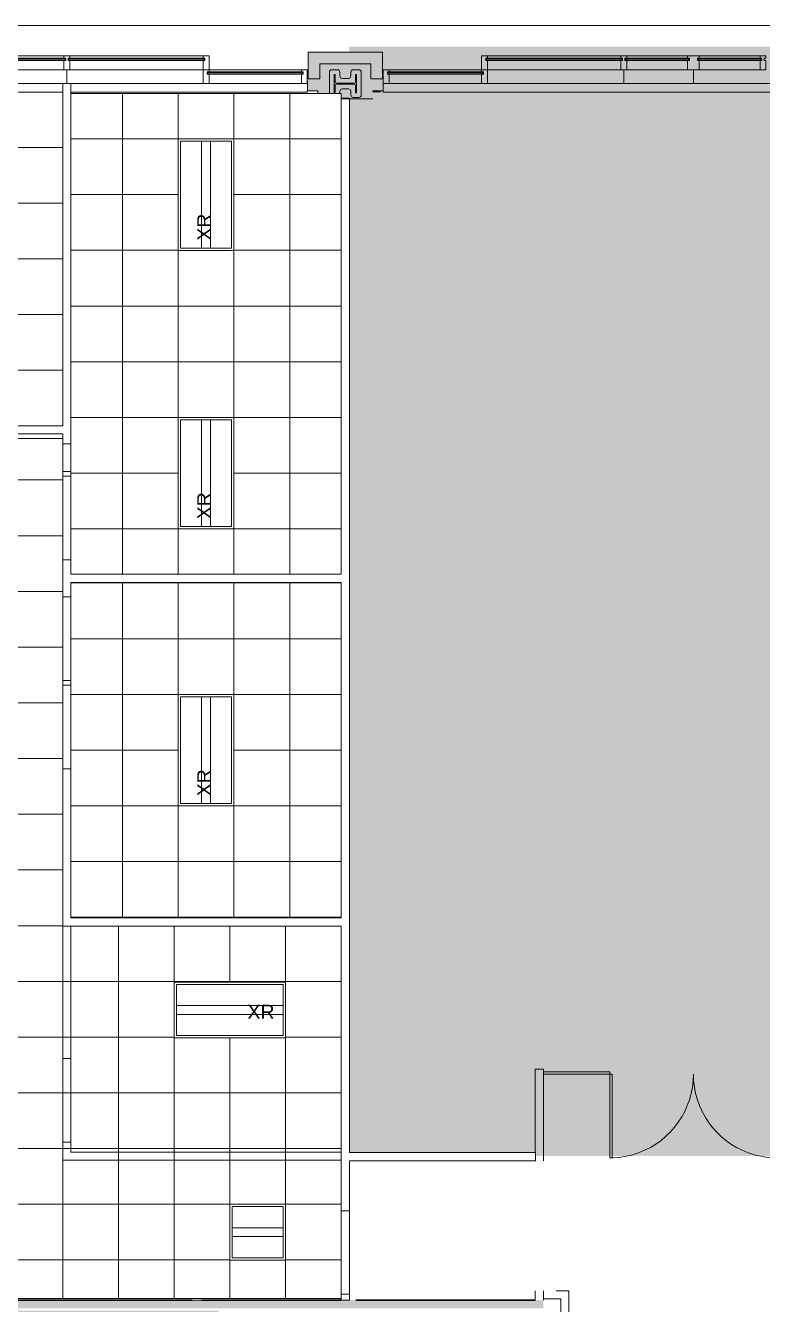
# Model space of a CAD drawing. Header units: inches. Extents: x 1724 to 6154, y -664 to 702.
# Drawn here: x 2811 to 3129, y 152 to 702 of the extents above; entities that cross this region are included whole.
import ezdxf

# ---------------------------------------------------------------- set-up
doc = ezdxf.new("R2010")
doc.units = ezdxf.units.IN
doc.header["$MEASUREMENT"] = 0
for name, color, linetype, lineweight in [('A-ANNO-NOTE', 131, 'Continuous', 9), ('A-CLNG', 13, 'Continuous', 9), ('A-CLNG-PATT', 13, 'Continuous', 9), ('A-DETL-GENF', 92, 'Continuous', 9), ('A-WALL', 250, 'Continuous', 9), ('A-WALL-PATT', 111, 'Continuous', 13), ('B-BASE', 250, 'Continuous', 9), ('E-LITE-EQPM', 33, 'Continuous', 9), ('I-WALL', 2, 'Continuous', 9), ('NABCA_dwg', 8, 'Continuous', 9), ('NB-PART-GWB', 250, 'Continuous', 9), ('NB-ROD-SEAL', 250, 'Continuous', 9), ('NB-WALL-EXT', 250, 'Continuous', 9), ('NB-WIND-EXT', 250, 'Continuous', 9), ('NB-WIND-MULL', 250, 'Continuous', 9), ('NB-WIND-SILL', 250, 'Continuous', 9), ('WB-N-Door', 250, 'Continuous', 9), ('WB-N-Part', 250, 'Continuous', 9)]:
    doc.layers.add(name, color=color, linetype=linetype, lineweight=lineweight)
doc.styles.add('Arial', font='arial.ttf', dxfattribs={"height": 6})

# ---------------------------------------------------------------- blocks, each defined once
blk = doc.blocks.new('Rectangular Ceiling Light - Recessed - Existing Relocated 2_x4_ - BASKET-2505325-Reflected Ceiling Plan')
at = {"layer": 'E-LITE-EQPM', "lineweight": 20}
for p, q in [((-24.74, -14.34), (-24.74, 9.66)), ((-24.74, 9.66), (23.26, 9.66)), ((-23.74, -13.34), (-23.74, 8.66)), ((-23.74, 8.66), (22.26, 8.66)), ((22.26, 8.66), (22.26, -13.34)), ((23.26, 9.66), (23.26, -14.34)), ((22.26, -0.42), (-23.74, -0.42)), ((22.26, -4.26), (-23.74, -4.26)), ((23.26, -14.34), (-24.74, -14.34)), ((22.26, -13.34), (-23.74, -13.34))]:
    blk.add_line(p, q, dxfattribs=at)
blk = doc.blocks.new('Rectangular Ceiling Light - Recessed - Existing Relocated 2_x4_ - BASKET-V2-Reflected Ceiling Plan')
at = {"layer": 'E-LITE-EQPM', "lineweight": 20}
for p, q in [((-24.74, -14.34), (-24.74, 9.66)), ((-24.74, 9.66), (23.26, 9.66)), ((-24.74, -14.34), (-24.74, 9.66)), ((-24.74, 9.66), (23.26, 9.66)), ((-23.74, -13.34), (-23.74, 8.66)), ((-23.74, 8.66), (22.26, 8.66)), ((22.26, 8.66), (22.26, -13.34)), ((23.26, 9.66), (23.26, -14.34)), ((23.26, 9.66), (23.26, -14.34)), ((22.26, -0.42), (-23.74, -0.42)), ((22.26, -4.26), (-23.74, -4.26)), ((23.26, -14.34), (-24.74, -14.34)), ((23.26, -14.34), (-24.74, -14.34)), ((22.26, -13.34), (-23.74, -13.34))]:
    blk.add_line(p, q, dxfattribs=at)
blk = doc.blocks.new('Rectangular Ceiling Light - Recessed - New 2_x2_ - BASKET-2442823-Reflected Ceiling Plan')
at = {"layer": 'E-LITE-EQPM', "lineweight": 20}
for p, q in [((-12.74, -14.34), (-12.74, 9.66)), ((-12.74, 9.66), (11.26, 9.66)), ((-12.74, -14.34), (-12.74, 9.66)), ((-12.74, 9.66), (11.26, 9.66)), ((-11.74, -13.34), (-11.74, 8.66)), ((-11.74, 8.66), (10.26, 8.66)), ((10.26, 8.66), (10.26, -13.34)), ((11.26, 9.66), (11.26, -14.34)), ((11.26, 9.66), (11.26, -14.34)), ((10.26, -0.42), (-11.74, -0.42)), ((10.26, -4.26), (-11.74, -4.26)), ((11.26, -14.34), (-12.74, -14.34)), ((11.26, -14.34), (-12.74, -14.34)), ((10.26, -13.34), (-11.74, -13.34))]:
    blk.add_line(p, q, dxfattribs=at)
blk = doc.blocks.new('NABCA_dwg_MA-2900-8th-120718_dwg-2391440-New Construction - Test Fit Plan-2421454-Reflected Ceiling Plan')
at = {"layer": 'A-WALL-PATT', "lineweight": 9}
blk.add_hatch(color=250, dxfattribs=at).paths.add_polyline_path([(-7154.96, -3090.6), (-7067.83, -3090.6), (-7067.83, -3087.1), (-7537.19, -3087.1), (-7537.19, -3087.35), (-7759.87, -3087.35), (-7759.87, -3090.6), (-7173.2, -3090.6)], flags=0)
at = {"layer": 'B-BASE'}
blk.add_hatch(color=256, dxfattribs=at).paths.add_polyline_path([(-7151.46, -2569.6), (-7141.38, -2569.6), (-7141.38, -2566.23), (-7136.91, -2566.23), (-7136.91, -2557.68), (-7137.21, -2557.08), (-7137.21, -2549.6), (-7169.21, -2549.6), (-7169.21, -2557.1), (-7169.59, -2557.1), (-7169.59, -2566.23), (-7165.04, -2566.23), (-7165.04, -2567.35), (-7154.96, -2567.35), (-7154.96, -2569.6), (-7151.47, -2569.6)], flags=0)
at = {"layer": 'A-WALL', "color": 10, "lineweight": 30}
for p, q in [((-7137.87, -2566.48), (-7141.37, -2566.48)), ((-7219.21, -3087.1), (-7335.46, -3087.1)), ((-7155.21, -3087.1), (-7215.21, -3087.1)), ((-7071.33, -3087.1), (-7148.68, -3087.1))]:
    blk.add_line(p, q, dxfattribs=at)
at = {"layer": 'B-BASE'}
for p, q in [((-7160.07, -2567.35), (-7160.07, -2558.12)), ((-7159.07, -2557.12), (-7156.57, -2557.12)), ((-7155.57, -2558.12), (-7155.57, -2559.85)), ((-7154.57, -2560.85), (-7151.84, -2560.85)), ((-7150.84, -2559.85), (-7150.84, -2558.12)), ((-7149.84, -2557.12), (-7147.34, -2557.12)), ((-7146.34, -2558.12), (-7146.34, -2568.08)), ((-7157.07, -2562.85), (-7149.34, -2562.85)), ((-7149.34, -2563.35), (-7157.07, -2563.35)), ((-7155.57, -2566.35), (-7155.57, -2567.35)), ((-7151.84, -2565.35), (-7154.57, -2565.35)), ((-7150.84, -2568.08), (-7150.84, -2566.35)), ((-7147.34, -2569.08), (-7149.84, -2569.08))]:
    blk.add_line(p, q, dxfattribs=at)
at = {"layer": 'B-BASE', "flags": 128}
for points in [[(-5935.21, -3896.6), (-5935.21, -3904.1), (-8374.21, -3904.1), (-8374.21, -2881.08), (-8378.21, -2881.08), (-8378.21, -2538.1), (-5818.21, -2538.1), (-5818.21, -2548.1)], [(-7157.57, -2563.85), (-7157.57, -2567.08), (-7158.07, -2567.08), (-7158.07, -2559.12), (-7157.57, -2559.12), (-7157.57, -2562.35)], [(-7148.84, -2562.35), (-7148.84, -2559.12), (-7148.34, -2559.12), (-7148.34, -2567.08), (-7148.84, -2567.08), (-7148.84, -2563.85)]]:
    blk.add_lwpolyline(points, dxfattribs=at)
at = {"layer": 'B-BASE'}
for centre, radius, start, end in [((-7159.07, -2558.12), 1, 90, 180), ((-7156.57, -2558.12), 1, 0, 90), ((-7154.57, -2559.85), 1, 180, 270), ((-7151.84, -2559.85), 1, 270, 0), ((-7149.84, -2558.12), 1, 90, 180), ((-7147.34, -2558.12), 1, 0, 90), ((-7157.07, -2562.35), 0.5, 180, 270), ((-7157.07, -2563.85), 0.5, 90, 180), ((-7154.57, -2566.35), 1, 90, 180), ((-7151.84, -2566.35), 1, 0, 90), ((-7149.34, -2562.35), 0.5, 270, 0), ((-7149.34, -2563.85), 0.5, 0, 90), ((-7149.84, -2568.08), 1, 180, 270), ((-7147.34, -2568.08), 1, 270, 0)]:
    blk.add_arc(centre, radius, start, end, dxfattribs=at)
at = {"layer": 'NB-PART-GWB'}
for p, q in [((-7154.96, -2569.6), (-7151.47, -2569.6)), ((-7151.47, -2569.6), (-7141.38, -2569.6))]:
    blk.add_line(p, q, dxfattribs=at)
at = {"layer": 'NB-PART-GWB', "flags": 128}
for points in [[(-7169.58, -2562.1), (-7169.58, -2566.23), (-7165.03, -2566.23), (-7165.03, -2567.35)], [(-7141.37, -2566.48), (-7141.37, -2566.23), (-7136.83, -2566.23), (-7136.83, -2562.1)]]:
    blk.add_lwpolyline(points, dxfattribs=at)
at = {"layer": 'NB-ROD-SEAL'}
for centre, start, end in [((-7169.32, -2556.78), 230.0218, 303.3522), ((-7169.32, -2556.92), 230.0218, 303.3522), ((-7169.32, -2557.08), 230.0218, 303.3522), ((-7169.32, -2557.28), 230.0218, 303.3522), ((-7169.32, -2557.5), 230.0218, 303.3522), ((-7137.09, -2556.81), 236.6478, 309.9782), ((-7137.09, -2556.94), 236.6478, 309.9782), ((-7137.09, -2557.11), 236.6478, 309.9782), ((-7137.09, -2557.3), 236.6478, 309.9782), ((-7137.09, -2557.53), 236.6478, 309.9782)]:
    blk.add_arc(centre, 0.419, start, end, dxfattribs=at)
for centre in [(-7169.33, -2558.21), (-7137.08, -2558.24)]:
    blk.add_ellipse(centre, major_axis=(0, 0.333), ratio=0.724983, dxfattribs=at)
at = {"layer": 'NB-WALL-EXT', "flags": 128}
blk.add_lwpolyline([(-7169.2, -2549.6), (-7137.2, -2549.6), (-7137.2, -2558.6), (-7137.2, -2561.1), (-7141.38, -2561.1), (-7142.2, -2561.1), (-7142.2, -2554.6), (-7164.2, -2554.6), (-7164.2, -2561.1), (-7169.2, -2561.1)], close=True, dxfattribs=at)
at = {"layer": 'NB-WIND-EXT'}
for p, q in [((-7301.46, -2552.1), (-7273.71, -2552.1)), ((-7301.46, -2552.3), (-7273.71, -2552.3)), ((-7301.46, -2552.9), (-7273.71, -2552.9)), ((-7301.46, -2553.1), (-7273.71, -2553.1)), ((-7274.09, -2552.9), (-7274.09, -2552.3)), ((-7272.71, -2552.1), (-7214.46, -2552.1)), ((-7272.71, -2552.3), (-7213.71, -2552.3)), ((-7272.71, -2552.9), (-7213.71, -2552.9)), ((-7272.71, -2553.1), (-7214.46, -2553.1)), ((-7272.34, -2552.9), (-7272.34, -2552.3)), ((-7214.09, -2552.9), (-7214.09, -2552.3)), ((-7033.7, -2552.3), (-7092.7, -2552.3)), ((-7033.7, -2552.9), (-7092.7, -2552.9)), ((-7092.32, -2552.9), (-7092.32, -2552.3)), ((-7033.7, -2552.1), (-7091.95, -2552.1)), ((-7033.7, -2553.1), (-7091.95, -2553.1)), ((-7034.08, -2552.9), (-7034.08, -2552.3)), ((-7004.95, -2552.1), (-7032.7, -2552.1)), ((-7004.95, -2552.3), (-7032.7, -2552.3)), ((-7004.95, -2552.9), (-7032.7, -2552.9)), ((-7004.95, -2553.1), (-7032.7, -2553.1)), ((-7032.32, -2552.9), (-7032.32, -2552.3)), ((-7005.33, -2552.9), (-7005.33, -2552.3)), ((-7001.45, -2552.1), (-6973.7, -2552.1)), ((-7001.45, -2552.3), (-6973.7, -2552.3)), ((-7001.45, -2552.9), (-6973.7, -2552.9)), ((-7001.45, -2553.1), (-6973.7, -2553.1)), ((-7001.07, -2552.9), (-7001.07, -2552.3)), ((-6974.08, -2552.9), (-6974.08, -2552.3)), ((-7212.71, -2558.3), (-7171.34, -2558.3)), ((-7212.71, -2558.9), (-7171.34, -2558.9)), ((-7212.34, -2558.9), (-7212.34, -2558.3)), ((-7211.96, -2558.1), (-7171.34, -2558.1)), ((-7211.96, -2559.1), (-7171.34, -2559.1)), ((-7171.71, -2558.3), (-7171.71, -2558.9)), ((-7094.45, -2558.1), (-7135.08, -2558.1)), ((-7093.7, -2558.3), (-7135.08, -2558.3)), ((-7093.7, -2558.9), (-7135.08, -2558.9)), ((-7094.45, -2559.1), (-7135.08, -2559.1))]:
    blk.add_line(p, q, dxfattribs=at)
at = {"layer": 'NB-WIND-EXT', "flags": 128}
for points in [[(-7134.7, -2558.3), (-7134.7, -2558.6), (-7134.7, -2558.9)], [(-7094.08, -2558.9), (-7094.08, -2558.6), (-7094.08, -2558.3)]]:
    blk.add_lwpolyline(points, dxfattribs=at)
at = {"layer": 'NB-WIND-MULL', "flags": 128}
for points in [[(-7273.71, -2553.1), (-7273.71, -2552.1), (-7274.46, -2552.1), (-7274.46, -2551.1), (-7271.96, -2551.1), (-7271.96, -2552.1), (-7272.71, -2552.1), (-7272.71, -2553.1), (-7271.96, -2553.1), (-7271.96, -2557.1), (-7274.46, -2557.1), (-7274.46, -2553.1)], [(-7214.46, -2551.1), (-7214.46, -2552.1), (-7213.71, -2552.1), (-7213.71, -2553.1), (-7214.46, -2553.1), (-7214.46, -2557.1), (-7211.96, -2557.1), (-7211.96, -2551.1)], [(-7091.95, -2551.1), (-7091.95, -2552.1), (-7092.7, -2552.1), (-7092.7, -2553.1), (-7091.95, -2553.1), (-7091.95, -2557.1), (-7094.45, -2557.1), (-7094.45, -2551.1)], [(-7032.7, -2553.1), (-7032.7, -2552.1), (-7031.95, -2552.1), (-7031.95, -2551.1), (-7034.45, -2551.1), (-7034.45, -2552.1), (-7033.7, -2552.1), (-7033.7, -2553.1), (-7034.45, -2553.1), (-7034.45, -2557.1), (-7031.95, -2557.1), (-7031.95, -2553.1)], [(-7004.95, -2553.1), (-7004.95, -2552.1), (-7005.7, -2552.1), (-7005.7, -2551.1), (-7000.7, -2551.1), (-7000.7, -2552.1), (-7001.45, -2552.1), (-7001.45, -2553.1), (-7000.7, -2553.1), (-7000.7, -2557.1), (-7005.7, -2557.1), (-7005.7, -2553.1)], [(-6973.7, -2553.1), (-6973.7, -2552.1), (-6974.45, -2552.1), (-6974.45, -2551.1), (-6971.95, -2551.1), (-6971.95, -2552.1), (-6972.7, -2552.1), (-6972.7, -2553.1), (-6971.95, -2553.1), (-6971.95, -2557.1), (-6974.45, -2557.1), (-6974.45, -2553.1)], [(-7211.96, -2557.1), (-7211.96, -2558.1), (-7212.71, -2558.1), (-7212.71, -2559.1), (-7211.96, -2559.1), (-7211.96, -2563.1), (-7214.46, -2563.1), (-7214.46, -2557.1)], [(-7172.09, -2557.1), (-7172.09, -2558.1), (-7171.34, -2558.1), (-7171.34, -2559.1), (-7172.09, -2559.1), (-7172.09, -2563.1), (-7169.59, -2563.1), (-7169.59, -2557.1)], [(-7134.33, -2557.1), (-7134.33, -2558.1), (-7135.08, -2558.1), (-7135.08, -2558.6), (-7135.08, -2559.1), (-7134.33, -2559.1), (-7134.33, -2563.1), (-7136.83, -2563.1), (-7136.83, -2558.6), (-7136.83, -2557.1)], [(-7094.45, -2557.1), (-7094.45, -2558.1), (-7093.7, -2558.1), (-7093.7, -2558.6), (-7093.7, -2559.1), (-7094.45, -2559.1), (-7094.45, -2563.1), (-7091.95, -2563.1), (-7091.95, -2558.6), (-7091.95, -2557.1)]]:
    blk.add_lwpolyline(points, close=True, dxfattribs=at)
at = {"layer": 'NB-WIND-SILL'}
for p, q in [((-7300.71, -2551.1), (-7274.46, -2551.1)), ((-7271.97, -2551.1), (-7214.46, -2551.1)), ((-7034.45, -2551.1), (-7091.95, -2551.1)), ((-7005.7, -2551.1), (-7031.95, -2551.1)), ((-7000.7, -2551.1), (-6974.45, -2551.1)), ((-7300.71, -2557.1), (-7274.46, -2557.1)), ((-7273.21, -2557.1), (-7273.21, -2563.1)), ((-7271.97, -2557.1), (-7214.46, -2557.1)), ((-7211.96, -2557.1), (-7172.09, -2557.1)), ((-7094.45, -2557.1), (-7134.33, -2557.1)), ((-7034.45, -2557.1), (-7091.95, -2557.1)), ((-7005.7, -2557.1), (-7031.95, -2557.1)), ((-7000.7, -2557.1), (-6974.45, -2557.1)), ((-7391.21, -2563.1), (-7275.21, -2563.1)), ((-7271.21, -2563.1), (-7172.09, -2563.1)), ((-7134.33, -2563.1), (-6914.95, -2563.1))]:
    blk.add_line(p, q, dxfattribs=at)
at = {"layer": 'NB-WIND-SILL', "flags": 128}
for points in [[(-7033.2, -2557.1), (-7033.2, -2558.6), (-7033.2, -2563.1)], [(-7003.2, -2557.1), (-7003.2, -2558.6), (-7003.2, -2557.1), (-7003.2, -2558.6), (-7003.2, -2561.1), (-7003.2, -2558.6), (-7003.2, -2563.1)], [(-7169.59, -2566.23), (-7169.59, -2566.73), (-7271.21, -2566.73)], [(-6914.95, -2566.73), (-7136.83, -2566.73), (-7136.83, -2566.23)]]:
    blk.add_lwpolyline(points, dxfattribs=at)
at = {"layer": 'WB-N-Door', "flags": 128}
blk.add_lwpolyline([(-7038.2, -3025.85), (-7039.2, -3025.85), (-7039.2, -3023.6), (-7039.2, -2989.85), (-7038.2, -2989.85), (-7038.2, -3023.6)], close=True, dxfattribs=at)
at = {"layer": 'WB-N-Door'}
for centre, start, end in [((-7039.2, -2989.85), 290.0705, 0), ((-6967.2, -2989.85), 180, 249.9295), ((-7039.2, -2989.85), 270, 290.0705), ((-6967.2, -2989.85), 249.9295, 270)]:
    blk.add_arc(centre, 36, start, end, dxfattribs=at)
at = {"layer": 'WB-N-Part'}
for p, q in [((-7071.33, -3083.1), (-7071.33, -3087.1)), ((-7067.83, -3087.1), (-7067.83, -3083.1))]:
    blk.add_line(p, q, dxfattribs=at)
at = {"layer": 'WB-N-Part', "flags": 128}
for points in [[(-7067.83, -3027.1), (-7067.83, -3023.6), (-7067.83, -2987.6), (-7071.33, -2987.6), (-7071.33, -3023.1)], [(-7067.83, -2989.85), (-7039.2, -2989.85), (-7039.2, -2988.85), (-7067.83, -2988.85)], [(-7067.83, -3107.1), (-7056.83, -3107.1), (-7056.83, -3083.1), (-7062.33, -3083.1)], [(-7067.83, -3103.6), (-7060.33, -3103.6), (-7060.33, -3086.6), (-7067.83, -3086.6)]]:
    blk.add_lwpolyline(points, dxfattribs=at)
blk = doc.blocks.new('NABCA_dwg-2391440-Reflected Ceiling Plan')
at = {"layer": 'A-WALL', "color": 7, "lineweight": 20}
for p, q in [((2827.52, 677.4), (2827.27, 677.4)), ((2831.02, 677.4), (2827.52, 677.4)), ((2831.27, 677.4), (2831.02, 677.4)), ((2951.02, 670.9), (2947.52, 670.9)), ((2951.27, 670.9), (2951.02, 670.9)), ((3031.16, 216.9), (3031.16, 217.4)), ((3031.16, 213.4), (3031.16, 216.9)), ((2883.27, 153.4), (2887.27, 153.4))]:
    blk.add_line(p, q, dxfattribs=at)
blk.add_blockref('NABCA_dwg_MA-2900-8th-120718_dwg-2391440-New Construction - Test Fit Plan-2421454-Reflected Ceiling Plan', (10102.48, 3240.5))

msp = doc.modelspace()

# ---------------------------------------------------------------- hatches: boundary and pattern name
at = {"layer": 'A-CLNG-PATT', "lineweight": 13}
h = msp.add_hatch(dxfattribs=at)
h.set_pattern_fill('FP_40', color=256, style=0, pattern_type=2)
h.set_pattern_definition([(270, (2759.273, 601.897), (-24, -1e-15), []), (180, (2759.273, 601.897), (3e-15, 24), [])])
h.paths.add_polyline_path([(2716.77, 530.02), (2827.52, 530.02), (2827.52, 673.77), (2711.02, 673.77), (2711.02, 530.02)], flags=0)
h.paths.add_polyline_path([(2783.27, 577.9), (2759.27, 577.9), (2759.27, 625.9), (2783.27, 625.9), (2783.27, 605.58)], flags=0)
h = msp.add_hatch(dxfattribs=at)
h.set_pattern_fill('FP_41', color=256, style=0, pattern_type=2)
h.set_pattern_definition([(270, (2877.273, 581.585), (-24, -1e-15), []), (180, (2877.273, 581.585), (3e-15, 24), [])])
h.paths.add_polyline_path([(2947.52, 466.02), (2947.52, 673.15), (2831.02, 673.15), (2831.02, 466.02), (2911.67, 466.02)], flags=0)
h.paths.add_polyline_path([(2877.27, 485.58), (2877.27, 533.58), (2901.27, 533.58), (2901.27, 485.58)], flags=0)
h.paths.add_polyline_path([(2901.27, 605.58), (2877.27, 605.58), (2877.27, 653.58), (2901.27, 653.58)], flags=0)
h = msp.add_hatch(dxfattribs=at)
h.set_pattern_fill('FP_52', color=256, style=0, pattern_type=2)
h.set_pattern_definition([(0, (2755.523, 26.647), (0, -24), []), (270, (2755.523, 26.647), (-24, -1e-15), [])])
h.paths.add_polyline_path([(1960.52, -160.48), (1960.52, 153.15), (2283.52, 153.15), (2283.52, 213.46), (2080.65, 213.46), (2080.65, 466.02), (2767.02, 466.02), (2767.02, 314.52), (2569.02, 314.5), (2569.02, 154.02), (2947.52, 154.02), (2947.52, 314.52), (2827.52, 314.52), (2827.52, 524.52), (1900.02, 524.52), (1900.02, -160.48), (1939.52, -160.48)], flags=0)
h.paths.add_polyline_path([(1939.52, -117.35), (1915.52, -117.35), (1915.52, -93.35), (1939.52, -93.35), (1939.52, -100.89)], flags=0)
h.paths.add_polyline_path([(1915.52, -21.35), (1915.52, 2.65), (1939.52, 2.65), (1939.52, -21.35), (1917, -21.35)], flags=0)
h.paths.add_polyline_path([(1915.52, 74.65), (1915.52, 98.65), (1939.52, 98.65), (1939.52, 74.65), (1930.25, 74.65)], flags=0)
h.paths.add_polyline_path([(1915.52, 170.65), (1915.52, 194.65), (1939.52, 194.65), (1939.52, 170.65), (1916.65, 170.65)], flags=0)
h.paths.add_polyline_path([(2131.52, 170.65), (2107.52, 170.65), (2107.52, 194.65), (2131.52, 194.65), (2131.52, 173.5)], flags=0)
h.paths.add_polyline_path([(2020.67, 170.65), (2011.52, 170.65), (2011.52, 194.65), (2035.52, 194.65), (2035.52, 170.65)], flags=0)
h.paths.add_polyline_path([(2203.52, 170.65), (2203.52, 194.65), (2227.52, 194.65), (2227.52, 170.65)], flags=0)
h.paths.add_polyline_path([(2779.52, 170.65), (2779.52, 194.65), (2803.52, 194.65), (2803.52, 170.65), (2792.87, 170.65)], flags=0)
h.paths.add_polyline_path([(2899.52, 170.65), (2899.52, 194.65), (2923.52, 194.65), (2923.52, 170.65), (2911.67, 170.65)], flags=0)
h.paths.add_polyline_path([(2707.52, 218.65), (2707.52, 266.65), (2731.52, 266.65), (2731.52, 218.65)], flags=0)
h.paths.add_polyline_path([(2635.52, 218.65), (2611.52, 218.65), (2611.52, 266.65), (2635.52, 266.65), (2635.52, 255.14)], flags=0)
h.paths.add_polyline_path([(2899.52, 266.4), (2875.52, 266.4), (2875.52, 290.4), (2923.52, 290.4), (2923.52, 266.4), (2911.67, 266.4)], flags=0)
h.paths.add_polyline_path([(1915.52, 290.65), (1915.52, 314.65), (1939.52, 314.65), (1939.52, 290.65), (1917.3, 290.65)], flags=0)
h.paths.add_polyline_path([(2028.37, 290.65), (2011.52, 290.65), (2011.52, 314.65), (2035.52, 314.65), (2035.52, 290.65)], flags=0)
h.paths.add_polyline_path([(2803.52, 290.65), (2779.52, 290.65), (2779.52, 314.65), (2803.52, 314.65), (2803.52, 314.52)], flags=0)
h.paths.add_polyline_path([(1915.52, 386.65), (1915.52, 410.65), (1939.52, 410.65), (1939.52, 386.65), (1925.63, 386.65)], flags=0)
h.paths.add_polyline_path([(2011.52, 386.65), (2011.52, 410.65), (2035.52, 410.65), (2035.52, 386.65), (2015.97, 386.65)], flags=0)
h.paths.add_polyline_path([(2779.52, 386.65), (2779.52, 410.65), (2803.52, 410.65), (2803.52, 386.65), (2784.94, 386.65)], flags=0)
h.paths.add_polyline_path([(1915.52, 482.65), (1915.52, 506.65), (1939.52, 506.65), (1939.52, 482.65), (1930.13, 482.65)], flags=0)
h.paths.add_polyline_path([(2011.52, 482.65), (2011.52, 506.65), (2035.52, 506.65), (2035.52, 482.65)], flags=0)
h.paths.add_polyline_path([(2107.52, 482.65), (2107.52, 506.65), (2131.52, 506.65), (2131.52, 482.65)], flags=0)
h.paths.add_polyline_path([(2299.52, 482.65), (2299.52, 506.65), (2323.52, 506.65), (2323.52, 482.65), (2317.67, 482.65)], flags=0)
h.paths.add_polyline_path([(2779.52, 482.65), (2779.52, 506.65), (2803.52, 506.65), (2803.52, 482.65), (2792.87, 482.65)], flags=0)
h.paths.add_polyline_path([(2419.52, 482.65), (2395.52, 482.65), (2395.52, 506.65), (2419.52, 506.65), (2419.52, 483.91)], flags=0)
h.paths.add_polyline_path([(2587.52, 482.65), (2587.52, 506.65), (2611.52, 506.65), (2611.52, 482.65)], flags=0)
h.paths.add_polyline_path([(2515.52, 482.65), (2491.52, 482.65), (2491.52, 506.65), (2515.52, 506.65), (2515.52, 485.34)], flags=0)
h.paths.add_polyline_path([(2203.52, 482.65), (2203.52, 506.65), (2227.52, 506.65), (2227.52, 482.65)], flags=0)
h.paths.add_polyline_path([(2683.52, 482.65), (2683.52, 506.65), (2707.52, 506.65), (2707.52, 482.65)], flags=0)
h = msp.add_hatch(dxfattribs=at)
h.set_pattern_fill('FP_42', color=256, style=0, pattern_type=2)
h.set_pattern_definition([(270, (2877.273, 390.272), (-24, -1e-15), []), (180, (2877.273, 390.272), (3e-15, 24), [])])
h.paths.add_polyline_path([(2877.27, 318.02), (2947.52, 318.02), (2947.52, 462.52), (2831.02, 462.52), (2831.02, 318.02), (2875.52, 318.02)], flags=0)
h.paths.add_polyline_path([(2877.27, 366.27), (2877.27, 414.27), (2901.27, 414.27), (2901.27, 366.27)], flags=0)
at = {"layer": 'A-DETL-GENF'}
h = msp.add_hatch(color=9, dxfattribs=at)
h.paths.add_polyline_path([(4155.65, -656.64), (4227.27, -656.64), (4227.27, -625.6), (4226.77, -625.6), (4226.77, -614.1), (4238.9, -614.1), (4238.9, -630.43), (4255.6, -630.43), (4255.6, -645.98), (4344.65, -645.98), (4344.65, -656.1), (4344.27, -656.1), (4344.27, -656.64), (4523.27, -656.64), (4523.27, 227.4), (4521.65, 227.4), (4521.65, 226.9), (4512.65, 226.9), (4512.65, 279.65), (4498.65, 279.65), (4498.65, 285.65), (4502.27, 285.65), (4502.27, 289.15), (4498.65, 289.15), (4498.65, 295.15), (4512.65, 295.15), (4512.65, 347.9), (4522.77, 347.9), (4522.77, 347.4), (4523.27, 347.4), (4523.27, 693.36), (2951.02, 693.36), (2951.02, 690.9), (2965.27, 690.9), (2965.28, 683.4), (2965.57, 682.82), (2965.57, 674.27), (2961.1, 674.27), (2961.1, 670.9), (2951.02, 670.9), (2951.02, 216.9), (3031.16, 216.9), (3031.16, 215.4), (3960.02, 215.4), (3960.02, 129.86), (3958.27, 129.86), (3958.27, 128.36), (3960.02, 128.36), (3960.02, 43.36), (3958.82, 43.36), (3958.82, 35.36), (3960.02, 35.36), (3960.02, -118.6), (3767.91, -118.64), (3767.91, -176.64), (4031.27, -176.64), (4031.27, -656.64), (4137.44, -656.64)], flags=0)
h.paths.add_polyline_path([(4167.27, -656.1), (4133.27, -656.1), (4133.27, -648.6), (4132.9, -648.6), (4132.9, -639.48), (4137.44, -639.48), (4137.44, -633.43), (4155.65, -633.43), (4155.65, -614.01), (4167.65, -614.01), (4167.65, -625.6), (4167.27, -625.6), (4167.27, -648.6)], flags=0)
h.paths.add_polyline_path([(4516.57, -650.1), (4496.9, -650.1), (4496.9, -630.1), (4516.77, -630.1), (4516.77, -650.1)], flags=0)
h.paths.add_polyline_path([(2286.86, -118.6), (2286.99, -118.6), (2286.99, -118.54), (2286.86, -118.54), (2286.86, -114.04), (2286.99, -114.04), (2286.99, -113.98), (2340.61, -113.98), (2340.61, 53.4), (2244.61, 53.4), (2244.61, -113.98), (2250.99, -113.98), (2250.99, -118.6)], flags=0)
h.paths.add_polyline_path([(2404.27, -118.6), (2404.24, -114.04), (2462.31, -114.04), (2462.27, 124.4), (2362.27, 124.4), (2362.27, -114.04), (2368.24, -114.04), (2368.27, -118.6), (2404.24, -118.6)], flags=0)
h.paths.add_polyline_path([(2525.57, -118.6), (2551.01, -118.6), (2551.01, -115.95), (2545.01, -115.95), (2545.01, -111.33), (2551.01, -111.33), (2551.01, -102.2), (2544.99, -102.2), (2544.99, -97.58), (2563.01, -97.58), (2563.01, -87.48), (2705.66, -87.48), (2705.66, 97.9), (2662.66, 97.9), (2662.66, 109.27), (2503.01, 109.27), (2503.01, -97.58), (2508.99, -97.58), (2508.99, -102.2), (2503.01, -102.2), (2503.01, -111.33), (2509.05, -111.33), (2509.05, -111.39), (2509.11, -111.39), (2509.11, -115.89), (2508.96, -115.89), (2508.96, -115.95), (2499.76, -115.95), (2499.76, -118.6), (2508.96, -118.6)], flags=0)
h.paths.add_polyline_path([(2907.29, -118.6), (2907.29, -100.6), (2859.29, -100.6), (2859.29, -118.6), (2894.64, -118.6)], flags=0)
h.paths.add_polyline_path([(2767.91, -118.6), (2767.91, -113.98), (2786.66, -113.98), (2786.66, -87.91), (2791.91, -87.91), (2791.91, -109.98), (2854.66, -109.98), (2854.66, -81.98), (2894.64, -81.98), (2894.64, 50.75), (2868.64, 50.75), (2868.64, 56), (2894.64, 56), (2894.64, 148.77), (2725.91, 148.77), (2725.91, -27.98), (2791.91, -27.98), (2791.91, -51.89), (2786.66, -51.89), (2786.66, -33.23), (2725.91, -33.23), (2725.91, -113.98), (2731.91, -113.98), (2731.91, -118.6)], flags=0)
h.paths.add_polyline_path([(2487.13, -118.6), (2487.13, -110.35), (2470.4, -110.35), (2470.4, -118.6), (2475.51, -118.6)], flags=0)
h.paths.add_polyline_path([(3687.17, -118.6), (3688.34, -118.6), (3687.17, -117.29), (3685.76, -118.6), (3686, -118.6)], flags=0)
h.paths.add_polyline_path([(3955.4, -113.98), (3955.4, 34.04), (3949.4, 34.04), (3949.4, 38.66), (3955.4, 38.66), (3955.4, 148.77), (3949.4, 148.77), (3949.4, 153.4), (3913.4, 153.4), (3913.4, 148.77), (3859.4, 148.77), (3859.4, 38.66), (3913.4, 38.66), (3913.4, 34.1), (3859.4, 34.04), (3859.4, -113.98), (3862.07, -113.98)], flags=0)
h.paths.add_polyline_path([(3304.99, -113.98), (3497.75, -113.98), (3497.75, 36.77), (3431.75, 36.77), (3431.75, 71.94), (3437, 72.02), (3437, 70.39), (3437.07, 70.39), (3437.07, 42.02), (3497.75, 42.02), (3497.75, 148.77), (3491.75, 148.77), (3491.75, 153.4), (3454.41, 153.4), (3454.41, 149.9), (3455.75, 149.9), (3455.75, 148.77), (3437, 148.77), (3437, 144.14), (3437.07, 144.14), (3437.07, 106.39), (3432.57, 106.39), (3432.57, 108.02), (3431.83, 108.02), (3431.75, 144.77), (3362.99, 144.77), (3362.99, 118.77), (3304.99, 118.77), (3304.99, -7.98), (3370.99, -7.98), (3370.99, -13.23), (3304.99, -13.23), (3304.99, -96.6)], flags=0)
h.paths.add_polyline_path([(4152.77, -113.6), (4119.32, -113.6), (4119.32, -77.9), (4152.77, -77.9), (4152.77, -110.1)], flags=0)
h.paths.add_polyline_path([(4498.65, -110.35), (4498.65, -94.85), (4511.64, -94.85), (4511.64, -110.35)], flags=0)
h.paths.add_polyline_path([(4147.77, -109.43), (4147.77, -82.11), (4122.94, -82.11), (4122.94, -109.43)], flags=0)
h.paths.add_polyline_path([(2661.31, -105.1), (2705.66, -105.1), (2705.66, -93.1), (2661.31, -93.1)], flags=0)
h.paths.add_polyline_path([(2567.13, -105.1), (2637.17, -105.1), (2637.17, -93.1), (2567.13, -93.1), (2567.13, -102.14)], flags=0)
h.paths.add_polyline_path([(2960.21, -99.6), (3029.66, -99.6), (3029.66, -57.6), (3034.66, -57.6), (3034.66, -15.6), (3029.66, -15.6), (3029.66, 15.4), (2929.28, 15.4), (2929.28, -99.6)], flags=0)
h.paths.add_polyline_path([(3168.91, -96.6), (3269.28, -96.6), (3269.28, 15.4), (3168.91, 15.4), (3168.91, -15.6), (3163.91, -15.6), (3163.91, -57.6), (3168.91, -57.6)], flags=0)
h.paths.add_polyline_path([(2499.51, -94.08), (2499.51, -16.69), (2475.51, -16.69), (2475.51, -94.08), (2487.13, -94.08)], flags=0)
h.paths.add_polyline_path([(3716.92, -90.6), (3720.65, -90.6), (3720.65, -24.6), (3696.65, -24.6), (3696.65, -90.6), (3705.75, -90.6)], flags=0)
h.paths.add_polyline_path([(3538.52, -90.6), (3538.52, -36.6), (3521.5, -36.6), (3521.5, -90.6)], flags=0)
h.paths.add_polyline_path([(3836.15, -89.6), (3836.15, 148.9), (3771.66, 148.9), (3771.66, 153.4), (3740.45, 153.4), (3740.16, 148.9), (3736.15, 148.9), (3736.15, -89.6), (3788.39, -89.6)], flags=0)
h.paths.add_polyline_path([(3624.78, -74.48), (3693.15, -74.48), (3693.15, 131.37), (3687.2, 131.37), (3687.2, 131.5), (3687.13, 131.5), (3687.13, 136), (3693.2, 136), (3693.2, 146.12), (3687.18, 146.12), (3687.2, 150.75), (3693.2, 150.75), (3693.2, 153.4), (3645.2, 153.4), (3645.2, 150.75), (3651.18, 150.75), (3651.15, 146.12), (3645.2, 146.12), (3645.2, 136), (3651.2, 136), (3651.2, 131.37), (3633.2, 131.37), (3633.2, 122.27), (3518, 122.27), (3518, -32.27), (3542.02, -32.27), (3542.02, -74.48), (3624.47, -74.48)], flags=0)
h.paths.add_polyline_path([(3720.65, -21.1), (3727.15, -21.1), (3727.15, 46.34), (3698.08, 46.34), (3698.08, -21.1)], flags=0)
h.paths.add_polyline_path([(2470.4, -13.19), (2498.17, -13.19), (2498.17, 55.93), (2470.4, 55.93), (2470.4, 25.41)], flags=0)
h.paths.add_polyline_path([(2929.28, 19.4), (3029.66, 19.4), (3029.66, 50.4), (3034.66, 50.4), (3034.66, 92.4), (3029.66, 92.4), (3029.66, 131.4), (2929.28, 131.4), (2929.28, 50.4)], flags=0)
h.paths.add_polyline_path([(3168.91, 19.4), (3269.28, 19.4), (3269.28, 131.4), (3168.91, 131.4), (3168.91, 92.4), (3163.91, 92.4), (3163.91, 50.4), (3168.91, 50.4)], flags=0)
h.paths.add_polyline_path([(3696.65, 49.84), (3720.65, 49.84), (3720.65, 127.87), (3696.65, 127.87), (3696.65, 62.77)], flags=0)
h.paths.add_polyline_path([(2475.51, 59.43), (2499.51, 59.43), (2499.51, 125.36), (2473.27, 125.36), (2473.27, 59.43)], flags=0)
h.paths.add_polyline_path([(2666.16, 101.4), (2702.16, 101.4), (2702.16, 125.4), (2666.16, 125.4), (2666.16, 102.61)], flags=0)
h.paths.add_polyline_path([(4122.94, 114.85), (4119.32, 114.85), (4119.32, 149.23), (4152.77, 149.23), (4152.77, 114.85), (4144.24, 114.85)], flags=0)
h.paths.add_polyline_path([(2503.01, 114.9), (2639.47, 114.9), (2639.47, 126.9), (2503.01, 126.9), (2503.01, 118.95)], flags=0)
h.paths.add_polyline_path([(4122.94, 118.35), (4147.77, 118.35), (4147.77, 144.23), (4122.94, 144.23), (4122.94, 118.95)], flags=0)
h.paths.add_polyline_path([(3629.07, 127.9), (3629.07, 139.9), (3559.03, 139.9), (3559.03, 127.9), (3624.47, 127.9)], flags=0)
h.paths.add_polyline_path([(3539.55, 127.9), (3539.55, 139.9), (3507.71, 139.9), (3507.71, 127.9), (3518, 127.9)], flags=0)
h.paths.add_polyline_path([(3310.36, 134.4), (3358.11, 134.4), (3358.36, 153.4), (3310.36, 153.4), (3310.36, 144.77)], flags=0)
h.paths.add_polyline_path([(3727.15, 145.15), (3727.15, 153.4), (3709.03, 153.4), (3709.03, 145.15), (3720.65, 145.15)], flags=0)
h.paths.add_polyline_path([(3493.41, 149.9), (3493.41, 153.4), (3491.91, 153.4), (3491.91, 149.9)], flags=0)
h.paths.add_polyline_path([(2565.29, 153.15), (2565.29, 153.4), (2342.61, 153.4), (2342.61, 153.15), (2555.27, 153.15)], flags=0)
h.paths.add_polyline_path([(4224.27, 637.9), (4223.9, 637.9), (4223.9, 649.4), (4224.27, 649.4), (4224.27, 692.4), (4344.27, 692.4), (4344.27, 690.9), (4344.77, 690.9), (4344.77, 680.77), (4253.81, 680.77), (4253.81, 670.35), (4235.9, 670.35), (4235.9, 641.4), (4234.77, 641.4), (4234.77, 637.9)], flags=0)
h.paths.add_polyline_path([(4164.77, 637.9), (4154.15, 637.9), (4154.15, 670.9), (4134.44, 670.9), (4134.44, 674.27), (4132.9, 674.27), (4132.9, 683.4), (4133.27, 683.4), (4133.27, 692.4), (4164.27, 692.4), (4164.27, 649.4), (4164.77, 649.4), (4164.77, 641.4)], flags=0)
h.paths.add_polyline_path([(4496.71, 667.9), (4493.9, 667.9), (4493.9, 684.9), (4516.77, 684.9), (4516.77, 667.9), (4508.87, 667.9)], flags=0)
h.paths.add_polyline_path([(3237.44, 670.9), (3237.44, 674.27), (3232.9, 674.27), (3232.9, 683.4), (3233.27, 683.42), (3233.27, 690.9), (3265.27, 690.9), (3265.27, 683.4), (3265.57, 682.82), (3265.57, 674.27), (3261.1, 674.27), (3261.1, 670.9)], flags=0)
h.paths.add_polyline_path([(3861.1, 670.9), (3837.44, 670.9), (3837.44, 674.4), (3833.94, 674.4), (3833.94, 674.27), (3832.9, 674.27), (3832.9, 683.4), (3833.27, 683.4), (3833.27, 690.9), (3865.27, 690.9), (3865.27, 683.4), (3865.57, 682.82), (3865.57, 674.27), (3861.1, 674.27)], flags=0)
h.paths.add_polyline_path([(3561.1, 670.9), (3537.44, 670.9), (3537.44, 674.27), (3532.9, 674.27), (3532.9, 683.4), (3533.27, 683.4), (3533.27, 690.9), (3565.27, 690.9), (3565.27, 683.4), (3565.57, 682.82), (3565.57, 674.27), (3561.1, 674.27)], flags=0)

# ---------------------------------------------------------------- linework, layer by layer
at = {"layer": 'A-CLNG', "lineweight": 13}
for p, q in [((2711.02, 673.77), (2827.52, 673.77)), ((2831.02, 673.15), (2947.52, 673.15)), ((2947.52, 673.15), (2947.52, 671.15)), ((2877.27, 653.58), (2877.27, 605.58)), ((2901.27, 653.58), (2877.27, 653.58)), ((2901.27, 605.58), (2901.27, 653.58)), ((2877.27, 605.58), (2901.27, 605.58)), ((2877.27, 533.58), (2877.27, 485.58)), ((2901.27, 533.58), (2877.27, 533.58)), ((2901.27, 485.58), (2901.27, 533.58)), ((2827.52, 524.52), (1900.02, 524.52)), ((2827.52, 382.27), (2827.52, 522.27)), ((2831.02, 510.27), (2831.02, 522.27)), ((2877.27, 485.58), (2901.27, 485.58)), ((2831.02, 382.27), (2831.02, 418.27)), ((2877.27, 414.27), (2877.27, 366.27)), ((2901.27, 414.27), (2877.27, 414.27)), ((2901.27, 366.27), (2901.27, 414.27)), ((2877.27, 366.27), (2901.27, 366.27)), ((2831.02, 314.52), (2827.52, 314.52)), ((2875.52, 266.4), (2875.52, 290.4)), ((2875.52, 290.4), (2923.52, 290.4)), ((2923.52, 290.4), (2923.52, 266.4)), ((2923.52, 266.4), (2875.52, 266.4)), ((2947.52, 155.9), (2947.52, 217.15)), ((2899.52, 170.65), (2899.52, 194.65)), ((2899.52, 194.65), (2923.52, 194.65)), ((2923.52, 194.65), (2923.52, 170.65)), ((2923.52, 170.65), (2899.52, 170.65)), ((2569.02, 154.02), (2947.52, 154.02))]:
    msp.add_line(p, q, dxfattribs=at)
at = {"layer": 'I-WALL', "color": 7, "lineweight": 20}
for p, q in [((2827.52, 530.02), (2827.52, 677.4)), ((2827.52, 677.4), (2831.02, 677.4)), ((2831.02, 677.4), (2831.02, 522.27)), ((2947.52, 466.02), (2947.52, 671.15)), ((2947.52, 671.15), (2951.02, 671.15)), ((2951.02, 671.15), (2951.02, 216.9)), ((2790.77, 530.02), (2827.52, 530.02)), ((2827.52, 526.52), (2790.77, 526.52)), ((2827.52, 522.27), (2827.52, 526.52)), ((2831.02, 522.27), (2827.52, 522.27)), ((2827.52, 508.27), (2827.52, 510.27)), ((2827.52, 510.27), (2831.02, 510.27)), ((2831.02, 508.27), (2827.52, 508.27)), ((2831.02, 510.27), (2831.02, 508.27)), ((2827.52, 456.27), (2827.52, 472.27)), ((2827.52, 472.27), (2831.02, 472.27)), ((2831.02, 472.27), (2831.02, 466.02)), ((2831.02, 466.02), (2947.52, 466.02)), ((2947.52, 462.52), (2831.02, 462.52)), ((2831.02, 462.52), (2831.02, 456.27)), ((2947.52, 318.02), (2947.52, 462.52)), ((2831.02, 456.27), (2827.52, 456.27)), ((2827.52, 418.27), (2827.52, 420.27)), ((2827.52, 420.27), (2831.02, 420.27)), ((2831.02, 420.27), (2831.02, 418.27)), ((2831.02, 418.27), (2827.52, 418.27)), ((2827.52, 257.4), (2827.52, 382.27)), ((2827.52, 382.27), (2831.02, 382.27)), ((2831.02, 382.27), (2831.02, 318.02)), ((2831.02, 318.02), (2947.52, 318.02)), ((2947.52, 314.52), (2831.02, 314.52)), ((2831.02, 314.52), (2831.02, 257.4)), ((2947.52, 217.15), (2947.52, 314.52)), ((2831.02, 257.4), (2827.52, 257.4)), ((2827.52, 213.65), (2827.52, 221.4)), ((2827.52, 221.4), (2831.02, 221.4)), ((2831.02, 221.4), (2831.02, 217.15)), ((2831.02, 217.15), (2947.52, 217.15)), ((2951.02, 216.9), (3031.16, 216.9)), ((3031.16, 216.9), (3031.16, 213.4)), ((2947.52, 213.65), (2827.52, 213.65)), ((2947.52, 191.9), (2947.52, 213.65)), ((2951.02, 213.4), (2951.02, 191.9)), ((3031.16, 213.4), (2951.02, 213.4)), ((2951.02, 191.9), (2947.52, 191.9)), ((2947.52, 153.4), (2947.52, 155.9)), ((2947.52, 155.9), (2951.02, 155.9)), ((2951.02, 155.9), (2951.02, 153.4)), ((2951.02, 153.4), (2947.52, 153.4))]:
    msp.add_line(p, q, dxfattribs=at)
at = {"layer": 'I-WALL', "lineweight": 13}
for p, q in [((2831.02, 472.27), (2831.02, 508.27)), ((2831.02, 420.27), (2831.02, 456.27)), ((2827.52, 257.4), (2827.52, 221.4)), ((2831.02, 221.4), (2831.02, 257.4)), ((2951.02, 155.9), (2951.02, 191.9))]:
    msp.add_line(p, q, dxfattribs=at)

# ---------------------------------------------------------------- block references
at = {"layer": 'E-LITE-EQPM', "lineweight": 20}
for name, p, rotation in [('Rectangular Ceiling Light - Recessed - Existing Relocated 2_x4_ - BASKET-2505325-Reflected Ceiling Plan', (2886.93, 630.32), 89.9999999999999), ('Rectangular Ceiling Light - Recessed - Existing Relocated 2_x4_ - BASKET-2505325-Reflected Ceiling Plan', (2886.93, 510.32), 89.9999999999999), ('Rectangular Ceiling Light - Recessed - Existing Relocated 2_x4_ - BASKET-2505325-Reflected Ceiling Plan', (2886.93, 391.01), 89.9999999999999), ('Rectangular Ceiling Light - Recessed - Existing Relocated 2_x4_ - BASKET-V2-Reflected Ceiling Plan', (2898.79, 276.06), 180)]:
    msp.add_blockref(name, p, dxfattribs=dict(at, rotation=rotation))
msp.add_blockref('Rectangular Ceiling Light - Recessed - New 2_x2_ - BASKET-2442823-Reflected Ceiling Plan', (2912.26, 184.99), dxfattribs=at)
at = {"layer": 'NABCA_dwg', "color": 250}
msp.add_blockref('NABCA_dwg-2391440-Reflected Ceiling Plan', (0, 0), dxfattribs=at)

# ---------------------------------------------------------------- texts
at = {"layer": 'A-ANNO-NOTE', "char_height": 6, "width": 14.544, "attachment_point": 1, "rotation": 90, "style": 'Arial'}
for insert in [(2885.45, 609.74), (2885.45, 489.74), (2885.45, 370.43)]:
    msp.add_mtext('XR', dxfattribs=dict(at, insert=insert))
at = {"layer": 'A-ANNO-NOTE', "insert": (2907.12, 280.59), "char_height": 6, "width": 14.544, "attachment_point": 1, "style": 'Arial'}
msp.add_mtext('XR', dxfattribs=at)

doc.saveas('drawing.dxf')
